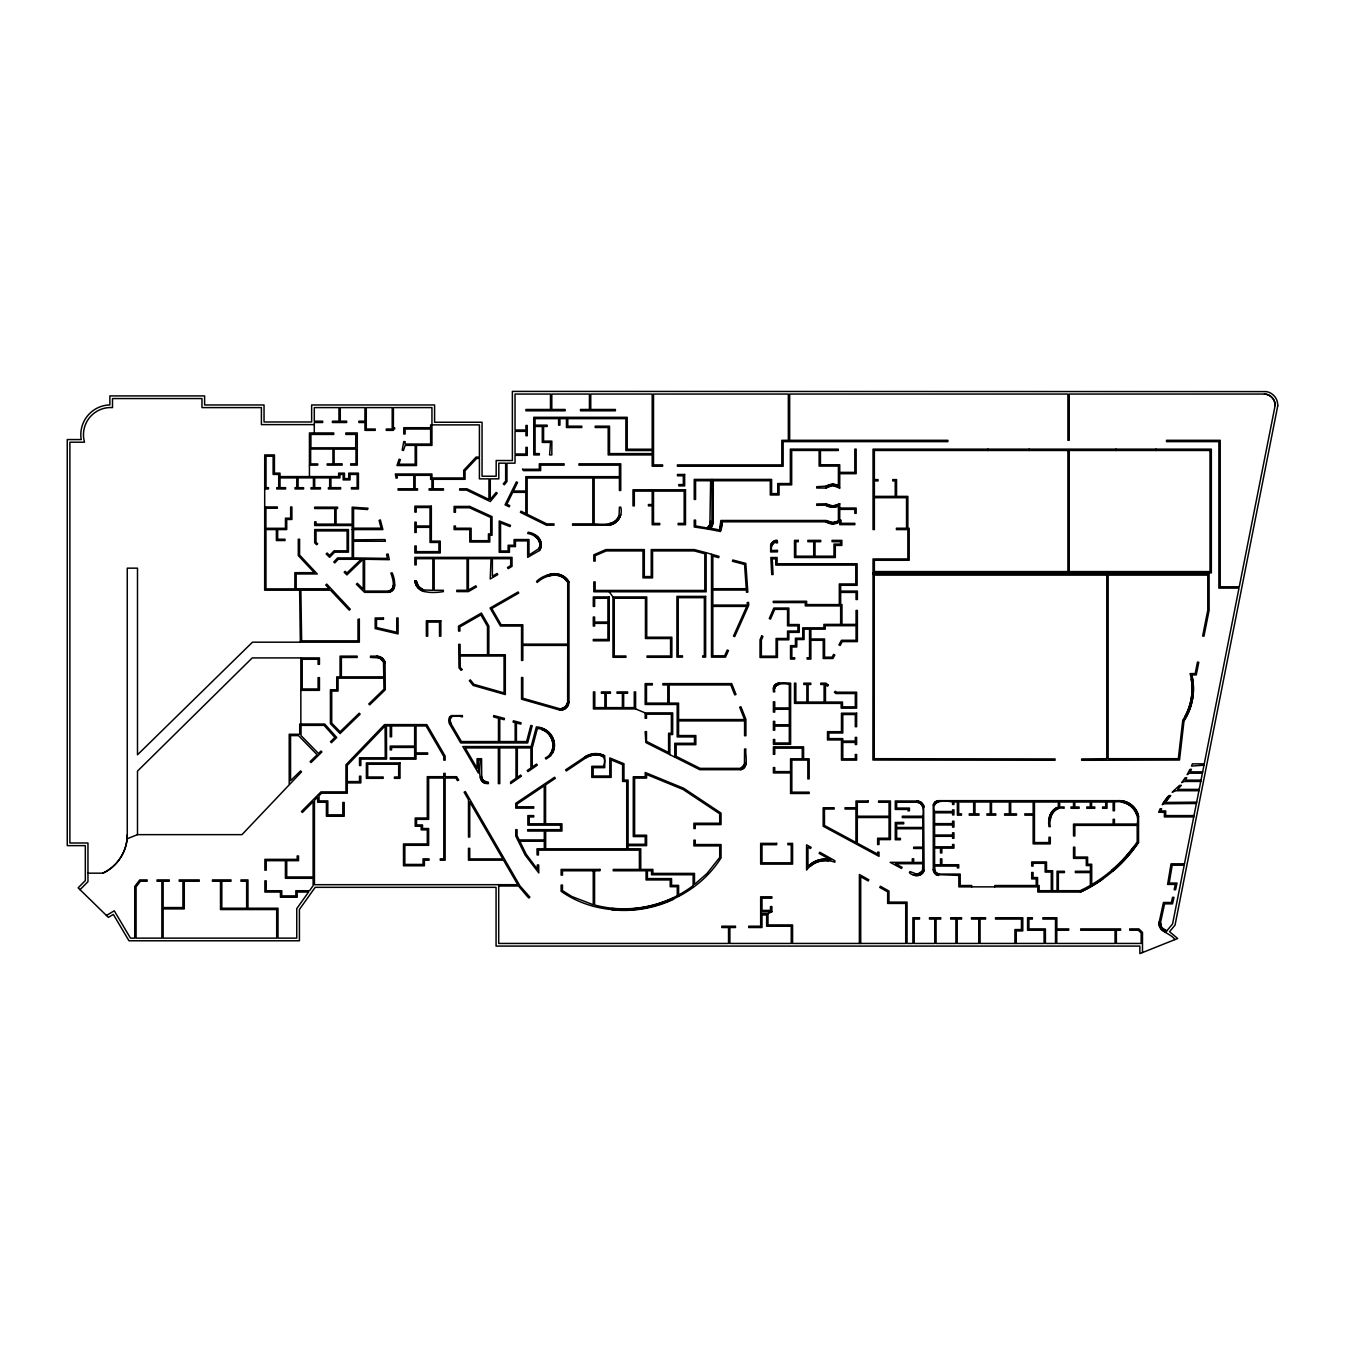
<?xml version="1.0" encoding="UTF-8"?>
<svg xmlns="http://www.w3.org/2000/svg" width="1345" height="1345" viewBox="0 0 1345 1345"><rect width="100%" height="100%" fill="white"/><g stroke="black" fill="none" stroke-linecap="round" stroke-linejoin="round"><path stroke-width="1.5" d="M264.662 506.964L277.339 506.964L277.339 508.242L265.923 508.242L265.923 528.299L285.459 528.299L285.459 518.195L290.638 518.195L290.638 506.964L291.899 506.964L291.899 519.473L286.72 519.473L286.72 529.577L277.675 529.577L277.675 539.244L284.989 539.244L284.989 540.539L276.381 540.539L276.381 529.577L265.957 529.577L265.957 588.891L294.874 588.891L294.874 572.667L314.276 572.667L298.287 555.569L298.287 539.244L299.582 539.244L299.582 555.048L317.269 573.962L296.169 573.962L296.169 588.791L329.239 588.791L325.742 585.058L326.768 584.117L350.255 609.218L349.263 610.159L330.483 590.203L264.662 590.203L264.713 454.929L274.43 454.929L274.43 473.137L280.012 473.137L280.012 476.584L338.637 476.584L338.637 473.137L344.471 473.137L344.471 478.585L348.725 478.585L348.725 473.137L358.442 473.137L358.442 488.958L351.448 488.958L351.448 487.647L357.131 487.647L357.131 474.449L350.053 474.449L350.053 479.896L343.16 479.896L343.16 474.449L339.949 474.449L339.949 477.895L330.92 477.895L330.92 487.647L340.621 487.647L340.621 488.958L328.382 488.958L328.382 487.697L329.659 487.697L329.659 477.862L314.696 477.862L314.696 487.697L320.446 487.697L320.446 488.958L311.014 488.958L311.014 487.697L313.435 487.697L313.435 477.862L298.086 477.862L298.086 487.697L303.566 487.697L303.566 488.958L295.043 488.958L295.043 487.647L296.791 487.647L296.791 477.895L280.012 477.895L280.012 487.647L285.611 487.647L285.611 488.958L276.751 488.958L276.751 487.647L278.701 487.647L278.701 474.432L273.119 474.432L273.119 456.224L266.024 456.224L266.024 487.647L268.479 487.647L268.479 488.958L264.713 488.958M773.409 689.144C773.409 680.587 785.682 683.092 790.625 683.176L790.625 744.323L773.409 744.323L773.409 739.481L774.737 739.481L774.737 742.995L789.313 742.995L789.313 726.132L774.737 726.132L774.737 730.167L773.409 730.167L773.409 721.357L774.737 721.357L774.737 724.77L789.313 724.77L789.313 709.269L774.737 709.269L774.737 712.077L773.409 712.077L773.409 701.821L774.737 701.821L774.737 707.941L789.313 707.941L789.313 684.504C783.883 682.856 772.45 683.26 774.737 691.834L773.409 691.834L773.409 689.144A5.615 5.615 0 0 1 779.024 683.176M1174.874 939.617C1171.024 933.161 1157.238 931.732 1159.255 921.829L1163.459 902.478L1171.428 902.478L1172.537 897.334L1173.95 897.334L1172.537 903.857L1164.568 903.857L1160.617 922.082L1161.592 927.529L1166.771 930.858M839.734 520.179L841.062 520.179L841.062 523.323L854.832 523.323L854.832 524.651L839.734 524.651L839.734 503.82A12.508 12.508 0 0 1 825.78 503.82L816.718 503.971L816.718 505.333L825.426 505.165L832.757 507.284L838.406 506.056L838.406 521.053L832.757 522.6L826.149 520.481L720.87 520.481L719.525 529.947L710.765 528.249L713.237 521.978L713.287 480.737L770.282 480.737L770.282 494.977L779.058 494.977L779.058 484.872L791.684 484.872L791.684 450.44L819.122 450.44L819.122 466.093L838.406 466.093L838.406 485.562A12.239 12.239 0 0 0 826.065 486.167L816.718 486.705L816.718 488.033L825.78 488.033A10.895 10.895 0 0 1 839.734 488.033L839.734 473.692L856.16 473.692L856.16 449.112L854.815 449.112L854.832 472.364L839.734 472.364L839.734 464.765L820.45 464.765L820.45 450.541L838.305 450.491L838.305 449.163L790.356 449.112L790.356 483.544L777.729 483.544L777.729 493.632L771.61 493.632L771.61 479.408L694.239 479.408L694.239 499.432L695.567 499.432L695.567 480.737L710.631 480.737L709.891 524.584L707.251 528.03L695.567 525.912L695.567 520.111L694.239 520.111L694.239 527.005L708.075 529.073A10.289 10.289 0 0 0 711.959 521.019L711.959 479.408M87.963 873.174L102.825 873.174C117.486 866.499 127.388 850.931 127.271 834.841L127.271 568.162L137.493 568.162L137.493 754.797L252.473 642.187L359.334 642.187L359.334 618.935L358.005 619.457L358.005 640.842L301.65 640.842L300.86 590.203M971.746 886.859L971.746 885.514L960.195 885.514L960.195 874.082L938.76 874.082L935.162 871.762L934.607 866.079L957.371 866.079L957.371 867.912L958.733 867.912L958.733 864.734L941.853 864.734L941.853 858.85L940.491 858.85L940.491 864.785L934.607 864.785L934.607 848.09L940.491 848.09L940.491 852.932L941.853 852.932L941.853 848.157L953.941 848.157L953.941 844.492L952.579 844.492L952.579 846.812L934.607 846.812L934.607 836.321L952.579 836.321L952.579 838.288L953.941 838.288L953.941 832.824L952.579 832.824L952.579 835.026L934.607 835.026L934.607 824.989L952.579 824.989L952.579 827.125L953.941 827.125L953.941 821.207L952.579 821.207L952.579 823.628L934.607 823.628L934.607 812.817L952.579 812.817L952.579 814.885L953.941 814.885L953.941 809.875L952.579 809.875L952.579 811.489L934.607 811.489C930.286 799.401 945.854 800.578 952.579 802.007L952.579 804.444L953.941 804.444L953.941 802.007L957.371 802.007L957.371 815.171L961.456 815.171L961.456 813.859L958.682 813.859L958.682 802.007L973.645 802.007L973.645 813.859L969.257 813.859L969.257 815.171L978.975 815.171L978.975 813.859L974.99 813.859L974.99 802.007L990.239 802.007L990.239 813.859L986.961 813.859L986.961 815.171L995.771 815.171L995.771 813.859L991.5 813.859L991.5 802.007L1009.338 802.007L1009.338 813.859L1004.597 813.859L1004.597 815.171L1016.501 815.171L1016.501 813.859L1010.683 813.859L1010.683 802.007L1033.162 802.007L1033.162 813.859L1024.84 813.859L1024.84 815.171L1033.145 815.171L1033.145 843.887L1050.294 843.887L1050.294 837.246L1048.965 837.246L1048.965 842.558L1034.456 842.558L1034.456 802.007L1058.347 802.007L1058.347 806.983C1050.361 809.707 1047.688 819.021 1048.965 826.654L1050.294 826.654C1048.243 818.147 1053.69 805.857 1064.097 808.311L1064.097 806.983L1059.641 806.983L1059.641 802.007L1073.512 802.007L1073.512 806.983L1071.023 806.983L1071.023 808.311L1079.093 808.311L1079.093 806.983L1074.823 806.983L1074.823 802.007L1090.257 802.007L1090.257 806.983L1086.794 806.983L1086.794 808.311L1094.763 808.311L1094.763 806.983L1091.568 806.983L1091.568 802.007L1105.691 802.007L1105.691 806.983L1102.564 806.983L1102.564 808.311L1107.002 808.311L1107.002 802.007L1113.139 802.007L1113.139 810.749L1114.45 810.749L1114.45 802.007C1127.093 799.485 1140.325 810.783 1137.197 824.031L1114.45 824.031L1114.45 819.307L1113.139 819.307L1113.139 824.082L1073.529 824.082L1073.529 835.968L1074.84 835.968L1074.84 825.376L1137.197 825.376L1137.197 841.869C1125.429 859.236 1109.793 873.931 1091.72 884.573L1091.72 864.247L1087.601 864.247L1087.601 857.068L1074.84 857.068L1074.84 847.165L1073.529 847.165L1073.529 858.379L1086.289 858.379L1086.289 865.558L1090.408 865.558L1090.408 871.274L1075.378 871.274L1075.378 872.569L1090.324 872.569L1090.324 885.38L1085.634 887.986L1080.169 890.693L1058.347 890.693L1058.347 872.569L1064.433 872.569L1064.433 871.274L1057.052 871.274L1057.052 890.693L1052.631 890.693L1052.631 870.719L1046.511 870.719L1046.511 861.943L1031.699 861.943L1031.699 866.079L1033.061 866.079L1033.061 863.305L1045.149 863.305L1045.149 872.081L1051.269 872.081L1051.269 890.693L1039.164 890.693L1039.164 885.514L1037.567 885.514L1037.567 877.528L1033.061 877.528L1033.061 872.485L1031.699 872.485L1031.699 878.907L1036.205 878.907L1036.205 885.514L994.796 885.514L994.796 886.859M674.803 757.134L674.803 743.297L694.474 743.297L694.474 736.925L677.191 736.925L677.191 704.477L645.163 704.477L645.163 683.613L652.325 683.613L652.325 684.941L646.491 684.941L646.491 703.116L667.792 703.116L667.792 684.941L662.9 684.941L662.9 683.613L731.697 683.613L736.001 694.423L734.757 694.911L730.789 684.941L669.188 684.941L669.188 703.116L678.569 703.116L678.569 719.558L744.575 719.558L739.666 707.235L740.91 706.747L745.903 719.306L745.903 735.732L744.575 735.732L744.575 720.903L678.569 720.903L678.569 735.547L695.836 735.547L695.836 744.676L676.165 744.676L676.165 756.327L700.089 768.365L740.658 768.365L744.441 764.464L744.575 749.03L745.903 749.03C744.861 754.898 749.501 767.188 740.843 769.693L699.77 769.693L645.852 742.558L645.163 731.613L646.491 731.613L646.491 741.381L668.583 752.511L668.583 733.244L671.374 733.244L671.374 714.195L646.491 714.195L646.491 718.28L645.163 718.28L645.163 712.884L635.597 708.949L593.448 708.949L593.448 691.935L594.793 691.935L594.793 707.621L604.88 707.621L604.88 693.263L601.434 693.263L601.434 691.935L610.428 691.935L610.428 693.263L606.208 693.263L606.208 707.621L622.399 707.621L622.399 693.263L617.019 693.263L617.019 691.935L627.611 691.935L627.611 693.263L623.66 693.263L623.66 707.621L634.268 707.621L634.268 691.935L635.597 691.935L635.597 708.949M352.171 529.577L382.871 529.577L380.349 519.893L379.088 520.448L381.156 528.182L353.567 528.182L353.567 508.545L367.521 509.553L368.009 508.242L352.171 507.166L352.171 524.18L336.082 524.18L336.082 508.477L337.561 508.477L337.561 507.166L314.68 507.166L314.68 508.528L334.754 508.528L334.754 524.13L316.058 524.13L316.058 521.826L314.68 521.826L314.68 525.508L352.171 525.508L352.171 557.923L337.595 557.923L333.795 562.008L334.737 562.933L338.183 559.285L361.2 559.285L346.892 573.02L345.161 571.306L344.202 572.264L346.875 574.92L363.217 559.234L363.217 589.11L357.333 583.31L356.358 584.251L364.579 592.355L387.713 592.355C397.582 591.918 394.791 578.451 392.118 572.836L390.857 573.104C392.656 577.93 396.725 590.472 387.663 591.077L364.579 591.077L364.579 559.251L389.31 559.688L388.1 554.022L386.603 554.308L387.394 558.394L353.5 557.923L353.5 541.262L385.376 541.262L385.006 539.58L353.567 539.866L353.567 529.577M567.64 702.527L567.708 645.415L522.818 645.415L522.818 660.429L521.541 660.429L521.541 626.03L500.407 626.03L490.084 608.041L518.111 591.968L518.75 593.078L491.816 608.512L501.147 624.769L522.818 624.769L522.818 644.137L567.708 644.137L567.708 582.435C561.134 570.919 545.246 574.786 537.176 582.486L536.554 581.393C545.229 573.02 562.227 569.708 568.985 582.066L568.985 701.569L567.825 705.89L564.681 709.05L560.361 710.244L521.541 699.198L521.541 677.527L522.818 677.527L522.818 698.24L560.495 708.949L565.556 706.781L567.64 702.527A7.397 7.397 0 0 1 561.319 708.899M872.922 573.794L1209.105 573.794L1209.105 610.344L1203.96 636.252L1202.649 636L1207.776 610.21L1207.776 575.122L1108.145 575.122L1108.145 758.698L1178.321 758.698L1182.759 720.231C1191.72 706.646 1194.326 689.279 1190.106 673.593L1195.184 673.593L1197.47 662.043L1198.782 662.312L1196.277 674.921L1191.754 674.921A58.608 58.608 0 0 1 1184.037 720.668L1179.515 760.026L1081.632 760.295L1081.649 758.967L1106.784 758.698L1106.784 575.122L874.25 575.122L874.25 758.698L1055.052 758.933L1055.052 760.261L872.922 760.026L873.039 558.948L907.858 558.948L907.858 529.577L896.426 529.577L896.426 528.232L906.53 528.232L906.53 497.7L874.368 497.7L874.368 529.577L873.039 529.577L873.039 449.146L1211.341 449.146L1211.341 572.903L873.039 572.903M314.293 432.955L314.293 422.515L322.699 422.515L322.699 421.187L314.293 421.187L314.293 407.602L338.957 407.602L338.957 421.187L332.434 421.187L332.434 422.515L346.657 422.515L346.657 421.17L340.285 421.17L340.285 407.602L364.949 407.602L364.915 421.17L358.88 421.17L358.88 422.515L364.949 422.515L364.949 430.366L375.221 430.366L375.221 429.038L366.277 429.038L366.277 407.602L392.202 407.602L392.202 429.038L386.284 429.038L386.284 430.366L393.396 430.366L393.396 429.038L394.64 429.038L394.64 427.71L393.396 427.71L393.396 407.602L431.947 407.602L431.947 445.38L416.513 445.38L416.513 465.538L396.977 465.538L399.095 459.217L400.356 459.637L398.826 464.21L415.185 464.21L415.185 445.38L405.164 445.38L403.433 450.525L402.172 450.087L403.769 441.597L405.097 441.597L405.097 444.052L430.619 444.052L430.619 429.038L405.097 429.038L405.097 434.015L403.769 434.015L403.769 427.71L430.619 427.71L430.619 424.885L479.408 424.885L479.408 457.081L476.08 457.081L463.722 470.262L463.722 477.979L431.947 477.979L431.947 473.995L395.363 473.995L396.069 478.164L397.38 477.929L396.943 475.323L413.789 475.323L413.789 488.79L398.103 488.773L398.103 490.118L417.522 490.118L417.522 488.79L415.117 488.79L415.117 475.323L430.619 475.323L430.619 479.375L431.947 479.375L431.947 488.79L429.122 488.79L429.122 490.118L443.446 490.118L443.446 488.79L433.275 488.79L433.275 479.308L465.051 479.308L465.051 470.8L476.651 458.41L479.408 458.41L479.408 478.854L488.958 478.854L488.958 499.415L466.866 488.79L459.687 488.79L459.687 490.118L466.564 490.118L490.286 501.534L497.213 493.212L496.204 492.371L490.286 499.466L490.286 478.854L498.81 478.854L498.81 463.168L505.653 463.168L505.653 481.056L503.265 483.897L504.291 484.755L506.981 481.527L506.981 463.168L515.034 463.168L515.034 455.333L527.257 455.333L527.257 447.347L525.929 447.347L525.929 454.005L515.034 454.005L515.034 431.341L525.929 431.341L525.929 435.746L527.257 435.746L527.257 425.474L525.929 425.474L525.929 430.013L515.034 430.013L515.034 394.051L550.475 394.051L550.475 409.468L525.929 409.468L525.929 410.797L565.152 410.797L565.152 409.468L551.803 409.468L551.803 394.051L589.429 394.051L589.429 409.468L580.502 409.468L580.502 410.797L615.388 410.797L615.388 409.468L590.758 409.468L590.758 394.051L652.191 394.051L652.191 449.213L627.207 449.213L627.207 417.303L533.746 417.303L533.746 454.929L539.328 454.929L539.328 453.601L535.075 453.601L535.075 426.483L542.27 426.483L542.27 442.438L550.508 442.438L549.601 454.929L551.837 454.929L551.837 441.11L543.599 441.11L543.599 426.483L547.163 426.483L547.163 425.154L535.075 425.154L535.075 418.631L558.595 418.631L558.595 425.154L559.923 425.154L559.923 418.631L566.464 418.631L566.464 427.508L581.797 427.508L581.797 426.18L567.792 426.18L567.792 418.631L625.879 418.631L625.879 450.541L652.191 450.541L652.191 453.601L609.52 453.601L609.52 426.18L595.213 426.18L595.213 427.508L608.192 427.508L608.192 454.929L652.191 454.929L652.191 466.227L662.597 466.227L662.597 464.899L653.519 464.899L653.519 394.051L788.338 394.051L788.338 440.303L781.815 440.303L781.815 464.899L677.409 464.899L677.409 466.227L783.143 466.227L783.143 441.631L947.889 441.631L947.889 440.303L789.666 440.303L789.666 394.051L1067.913 394.051L1067.913 440.303L1069.241 440.303L1069.241 394.051L1264.485 394.051C1270.42 394.169 1275.48 399.684 1275.11 405.585L1239.266 586.79L1220.218 586.79L1220.218 440.303L1166.535 440.303L1166.535 441.631L1218.889 441.631L1218.889 588.118L1238.997 588.118L1172.571 923.948L1165.812 932.018A8.558 8.558 0 0 1 1159.255 921.829M770.635 545.7C770.399 542.321 778.385 537.395 777.46 542.876L776.132 542.876C774.468 539.648 769.424 548.188 771.963 550.542L777.46 550.29L777.46 551.87L770.635 551.938L770.635 545.7A6.59 6.59 0 0 1 777.091 540.371M933.262 805.016L935.195 801.889L938.676 800.662L1119.326 800.662C1128.455 800.527 1136.962 807.538 1138.559 816.516L1138.559 842.306C1124.134 863.709 1103.841 881.093 1080.472 892.054L1037.802 892.054L1037.802 886.859L958.851 886.859L958.851 875.427L935.935 874.519L933.262 869.627L933.262 805.016A5.531 5.531 0 0 1 938.676 800.662M619.053 515.723L619.423 507.149L620.751 507.149C623.307 515.858 616.413 525.441 607.335 525.206L572.583 525.206L572.583 523.878L592.826 523.878L592.826 477.996L527.156 477.996L527.156 514.227L546.759 523.878L553.972 523.878L553.972 525.206L546.44 525.206L520.397 512.361L520.969 511.167L525.828 513.571L525.828 492.354L512.697 492.354L506.846 504.207L509.755 505.636L509.167 506.83L505.064 504.812L516.396 481.863L517.573 482.435L513.353 491.026L525.828 491.026L525.828 476.668L619.423 476.668L619.423 465.151L578.972 465.151L578.972 463.823L620.751 463.823L620.751 490.471L619.423 490.471L619.423 477.996L594.154 477.996L594.154 523.878C602.409 524.483 615.556 525.845 619.053 515.723A12.475 12.475 0 0 1 608.713 523.81M539.059 548.541C542.623 540.993 534.705 534.301 527.711 533.494L528.198 532.25C536.722 532.99 544.944 542.338 539.513 550.475L527.66 557.368L527.66 540.875L515.438 540.875L515.438 546.591L509.452 546.591L509.452 552.307L499.214 552.307L499.214 520.935L510.528 525.357L510.041 526.601L500.542 522.886L500.542 550.979L508.124 550.979L508.124 545.263L514.109 545.263L514.109 539.547L528.988 539.547L528.988 555.048L539.059 548.541A9.415 9.415 0 0 0 535.142 536.52M552.509 752.948C558.763 741.314 548.878 727.494 536.386 726.888L531.157 746.542L462.831 746.542L478.383 773.056L478.383 760.059L480.249 760.059C480.165 766.465 476.449 784.236 488.403 783.631L488.403 782.286L483.46 780.756L481.729 777.78L481.577 758.714L477.055 758.714L477.055 768.163L465.185 747.921L498.373 747.921L498.373 783.631L499.752 783.631L499.752 747.921L515.992 747.921L515.992 778.284L510.629 782L510.629 783.631L521.423 776.149L520.666 775.056L517.321 777.376L517.321 747.921L530.905 747.921L530.905 767.978L527.223 770.517L527.98 771.61L537.311 765.154L536.554 764.061L532.233 767.053L532.233 747.921L537.378 728.519C552.122 728.771 559.537 751.166 545.313 757.992L546.07 759.084L550.643 755.924L552.509 752.948A17.552 17.552 0 0 0 542.136 728.334M708.075 529.073L720.332 531.46L722.215 521.81L825.78 521.81A12.508 12.508 0 0 0 839.734 521.81L832.757 523.928L825.78 521.81M449.684 716.868L449.65 724.047L460.713 742.944L527.643 742.944L532.2 725.779L530.871 725.426L526.584 741.549L516.413 741.549L516.413 722.971L520.75 724.114L521.087 722.837L513.42 720.785L513.084 722.08L515.152 722.635L515.152 741.549L499.768 741.549L499.768 718.549L504.14 719.709L504.476 718.415L493.75 715.574L493.581 716.902L498.474 718.196L498.474 741.549L461.436 741.549L451.147 724.013C447.431 715.473 454.459 714.851 462.411 716.902L462.411 715.574L451.332 715.607L449.684 716.868A8.322 8.322 0 0 0 449.65 724.047M922.519 870.904L922.804 863.709L895.434 863.709L902.125 867.323L901.52 868.45L890.171 862.347L912.297 862.347L912.297 858.799L913.675 858.799L913.675 862.431L922.804 862.431L922.804 848.46L913.675 848.46L913.675 847.165L922.804 847.165L922.804 828.739L896.661 828.739L896.661 838.372L900.377 838.372L900.377 839.751L895.282 839.751L895.282 822.467L903.705 822.383L903.705 823.829L896.661 823.829L896.661 827.478L922.804 827.478L922.804 817.592L902.327 817.592L902.327 816.213L922.804 816.23C923.965 811.405 923.712 802.259 916.786 802.259L896.661 802.259L896.661 808.076L909.422 808.076L909.422 810.867L908.043 810.867L908.043 809.438L895.282 809.438L895.282 800.981L917.677 801.032L920.871 802.192L923.595 805.436L924.099 870.484C922.048 876.822 913.625 876.789 909.354 872.686L909.96 871.56L917.34 874.351L922.519 870.904A6.406 6.406 0 0 1 914.617 873.981M1196.663 802.158L1165.207 802.444L1170.654 795.584L1168.855 795.584L1162.248 804.713L1164.333 803.789L1196.411 803.486M1184.037 720.668C1192.729 707.319 1195.571 690.388 1191.754 674.921M289.209 783.849L289.209 734.269L299.716 734.269L299.716 724.03L324.7 724.03L336.738 737.514L331.425 742.709L330.5 741.751L334.888 737.463L324.111 725.375L301.045 725.375L301.045 735.614L318.462 753.469L320.984 751.014L321.909 751.973L311.048 762.581L310.107 761.623L317.168 754.747L298.506 735.614L290.554 735.614L290.554 780.688L300.591 770.904L301.515 771.862L241.982 834.64L137.493 834.64L127.069 838.826M80.028 889.701L87.963 881.681L87.963 842.996L69.89 842.996L69.89 442.202L84.516 442.202A27.203 27.203 0 0 1 112.509 407.602L112.509 398.557L201.969 398.557L201.969 407.602L261.401 407.602L261.401 424.616L314.293 424.616M807.958 866.668A22.932 22.932 0 0 1 830.756 859.926L819.122 853.386L819.761 852.226L834.875 860.716L834.875 862.229C824.888 858.362 812.985 861.304 806.563 870.047L806.563 844.828L811.136 847.384L810.48 848.544L807.958 847.131L807.958 866.668C813.086 860.968 821.173 858.177 828.722 859.489M693.112 885.632C665.523 906.715 628.115 914.129 594.574 904.966L594.574 870.77M825.78 488.033L832.757 485.495L839.734 488.033M707.083 528.148L707.251 528.03A8.978 8.978 0 0 0 710.631 521.003M593.246 870.77L593.246 904.697L571.877 896.543L562.462 890.592L562.462 885.06L561.117 885.06L561.117 891.315C611.841 926.772 688.22 909.96 721.038 857.891L721.038 844.542L695.247 844.542L695.247 840.171L693.902 840.171L693.902 845.887L719.709 845.887L719.709 857.438L706.915 873.577L694.491 884.405L694.491 873.393L652.88 873.393L652.88 869.408L640.758 869.408L640.758 848.796L628.098 848.796L628.098 845.635L646.592 845.635L646.592 835.211L634.621 835.211L634.621 778.099L646.592 778.099L646.592 774.485L683.109 789.481L719.709 813.809L719.709 823.241L693.902 823.241L693.902 828.537L695.247 828.537L695.247 824.603L721.038 824.603L721.038 813.103L683.731 788.288L645.23 772.484L645.23 776.754L633.276 776.754L633.276 836.573L645.23 836.573L645.23 844.273L628.081 844.273L628.081 780.066L623.962 780.066L623.962 763.741L609.789 757.924L609.789 776.031L593.162 776.031L593.162 767.659L604.729 767.659L604.729 755.789L598.559 753.772L593.229 753.721L586.47 755.924L565.589 769.861L566.329 770.971L585.663 757.975C592.607 753.435 609.319 751.989 603.367 766.297L591.8 766.297L591.8 777.393L611.134 777.393L611.134 759.908L622.601 764.632L622.601 781.428L626.72 781.428L626.72 848.796L545.666 848.796L545.666 831.042L561.924 831.042L561.924 823.796L529.224 823.796L529.224 816.953L533.73 816.953L533.73 815.591L527.862 815.591L527.862 825.158L560.562 825.158L560.562 829.68L527.711 829.68L527.711 831.042L544.288 831.042L544.288 848.796L536.991 848.796L537.109 854.966L538.471 854.932L538.37 850.158L639.396 850.158L639.396 869.425L613.27 869.425L613.27 870.77L646.071 870.77L646.071 879.933L670.213 879.933L670.213 886.708L677.258 886.708L677.258 895.551M839.734 503.82L832.757 505.939L825.78 503.82M106.423 915.457L114.275 910.817L130.465 938.137L134.735 938.137L134.735 886.456L139.762 879.916L147.126 879.916L147.126 881.244L140.418 881.244L136.08 886.91L136.08 938.137L161.871 938.137L161.871 881.244L157.046 881.244L157.046 879.916L169.235 879.916L169.235 881.244L163.132 881.244L163.132 907.556L182.937 907.556L182.937 881.244L179.238 881.244L179.238 879.916L199.228 879.916L199.228 881.244L184.282 881.244L184.282 908.901L163.132 908.901L163.132 938.137L276.683 938.137L276.683 909.556L220.496 909.556L220.496 881.244L212.46 881.244L212.46 879.916L231.004 879.916L231.004 881.244L221.824 881.244L221.824 908.228L246.639 908.228L246.639 881.244L240.957 881.244L240.957 879.916L247.968 879.916L247.968 908.228L278.012 908.228L278.012 938.137L296.757 938.137L296.757 908.632L308.56 892.054L297.195 892.054L297.195 897.233L280.433 897.233L280.433 892.054L264.881 892.054L264.881 880.84L266.209 880.84L266.209 890.726L281.761 890.726L281.761 895.904L295.85 895.904L295.85 890.726L309.518 890.726L313.116 885.666L313.116 878.302L285.409 878.302L285.409 860.682L266.209 860.682L266.209 870.198L264.881 870.198L264.881 859.354L297.195 859.354L297.195 855.958L298.523 855.958L298.523 860.682L286.737 860.682L286.737 876.974L313.116 876.974L313.116 801.67L302.406 812.464L301.465 811.523L320.951 791.886L345.951 791.886L345.951 764.767L384.535 724.602L426.819 724.602L445.128 756.092L445.128 760.16L443.8 760.16L443.8 756.462L426.046 725.947L416.042 725.947L416.042 752.897L427.609 752.897L427.609 754.259L416.008 754.259L416.008 759.168L390.218 759.168L390.218 757.823L414.647 757.823L414.647 747.433L391.58 747.433L391.58 749.905L390.218 749.905L390.218 746.088L414.647 746.088L414.647 725.947L391.58 725.947L391.58 736.791L390.218 736.791L390.218 725.947L386.435 725.947L386.57 759.118L360.83 759.118L360.83 765.524L359.502 765.524L359.502 757.79L385.242 757.79L385.107 725.947L347.279 765.305L347.279 781.579L359.502 781.579L359.502 776.199L360.83 776.199L360.83 782.908L347.279 782.908L347.279 793.214L321.505 793.214L319.034 795.719L319.034 800.897L327.81 800.897L327.81 814.851L342.824 814.851L342.824 802.461L344.202 802.461L344.202 816.247L326.415 816.247L326.415 802.276L317.639 802.276L317.639 797.114L314.444 800.325L314.444 884.691L517.758 884.691L503.534 860.178L468.48 860.178L468.48 848.342L469.741 848.342L469.741 858.917L502.811 858.917L469.741 801.889L469.741 837.044L468.48 837.044L468.48 799.703L464.143 792.222L465.303 791.549L520.011 885.952L529.863 897.098L528.938 898.056L527.509 896.678L518.497 886.002L498.709 886.002M826.065 486.167L832.757 484.166L838.406 485.562M760.665 913.608L767.978 913.608L771.879 911.776L771.879 906.547L770.5 906.547L770.5 910.397L761.993 910.397L761.993 898.174L771.879 898.174L771.879 896.796L760.665 896.796L760.665 926.201L748.728 926.201L748.728 927.529L761.993 927.529L761.993 914.953L766.65 914.953L766.65 926.251L791.247 926.251L791.247 943.45L729.881 943.45L729.881 927.529L735.48 927.529L735.48 926.201L721.811 926.201L721.811 927.529L728.536 927.529L728.536 943.45L498.709 943.45L498.709 884.691M309.434 465.118L317.739 465.118L317.739 463.907L310.645 463.907L310.645 449.045L332.938 449.045L332.938 463.907L327.171 463.907L327.171 465.118L342.101 465.118L342.101 463.823L334.148 463.823L334.098 449.129L356.005 449.129L356.005 463.823L350.709 463.823L350.709 465.118L357.282 465.118L357.282 432.955L345.833 432.955L345.833 434.435L355.803 434.435L355.668 447.835L310.914 447.835L310.914 434.435L333.728 434.435L333.728 432.955L309.434 432.955L309.434 476.584M839.734 508.04L856.16 508.04L856.16 513.336L854.832 513.336L854.832 509.368L839.734 509.368M414.933 580.771L416.261 580.771A11.096 11.096 0 0 0 423.406 589.951L432.838 590.287L432.838 558.696L416.193 558.696L416.193 564.9L414.865 564.9L414.865 557.368L512.025 557.368L512.025 566.396L508.141 568.649L507.485 567.489L510.696 565.623L510.696 558.696L492.388 558.696L492.388 576.215L497.129 573.474L497.784 574.618L490.202 579.006L491.059 558.696L468.396 558.696L468.396 590.068L475.811 585.798L476.466 586.941L468.396 591.615L456.812 591.615L456.812 590.287L467.051 590.287L467.051 558.696L434.183 558.696L434.183 590.287L443.346 590.287L443.346 591.615C433.813 593.078 416.395 594.355 414.933 580.922A12.441 12.441 0 0 0 424.247 591.615M612.967 596.945L646.743 596.945L646.743 637.227L671.861 637.227L671.861 657.301L647.079 657.301L647.079 656.007L670.567 656.007L670.567 638.522L645.449 638.522L645.449 598.239L614.261 598.239L614.261 656.007L625.913 656.007L625.913 657.301L612.967 657.301L612.967 596.945L609.184 591.783M376.886 656.141L370.48 656.141L370.48 657.453L379.34 657.89L383.493 661.757L383.964 689.228L368.782 703.956L369.673 704.898L385.275 689.783L385.04 662.16L382.35 658.125L376.886 656.141A8.524 8.524 0 0 1 385.275 663.119M383.964 676.854L341.378 676.854L341.378 657.453L357.148 657.453L357.148 656.141L340.066 656.141L340.066 676.888L336.738 676.888L336.738 689.783L330.416 689.783L330.416 723.677L340.066 733.58L360.141 714.145L359.233 713.203L340.1 731.73L331.727 723.156L331.727 691.078L338.049 691.078L338.049 678.183L383.964 678.183M300.843 690.338L319.454 690.338L319.454 677.628L318.092 677.628L318.092 688.976L302.205 688.976L302.205 659.269L318.092 659.269L318.092 664.329L319.454 664.329L319.454 657.907L252.255 657.907L137.493 771.105L137.493 834.64M645.163 712.884L672.668 712.884L672.668 734.555L669.877 734.555L669.877 754.646M1204.246 763.859L1192.41 763.859L1191.485 766.078L1203.977 765.187M1202.665 771.862L1190.19 771.862L1191.451 769.34L1189.972 769.34L1187.131 774.653L1189.484 773.19L1202.396 773.19M1201.018 780.134L1185.18 780.134L1186.794 777.713L1185.214 777.713L1181.734 782.622L1184.256 781.462L1200.766 781.462M1199.185 789.397L1177.615 789.397L1181.28 785.346L1179.464 785.413L1172.151 792.222L1175.883 790.725L1198.933 790.725M1194.007 815.591L1165.695 815.591L1165.695 810.934L1160.634 810.934L1161.626 808.732L1160.163 808.732L1158.65 812.279L1164.366 812.279L1164.366 816.919L1193.755 816.919M857.303 816.23L889.062 816.23L889.062 802.259L878.588 802.259L878.588 800.981L890.44 800.981L890.44 839.616L879.008 839.616L879.008 844.525L877.629 844.525L877.629 838.221L889.062 838.221L889.062 817.525L857.303 817.525M544.288 839.936L519.17 839.936L517.085 835.733L517.085 829.68L515.757 829.68L515.757 836.035L525.138 855.05L538.807 872.939L538.672 864.936L537.311 864.953L537.361 869.189L526.265 854.344L519.809 841.23L544.288 841.23M1184.474 863.826L1171.041 863.826L1167.611 884.422L1175.311 884.422L1174.168 889.751L1175.58 889.751L1177.026 883.043L1169.225 883.043L1172.201 865.205L1184.205 865.205M760.614 911.776L771.879 911.776M706.142 552.694L694.306 549.584L651.232 549.584L651.232 576.568L644.322 576.568L644.322 549.584L605.906 549.584L593.817 554.829L593.817 561.084L595.146 561.084L595.146 555.704L606.192 550.912L642.994 550.912L642.994 577.896L652.56 577.896L652.56 550.912L694.138 550.912L704.814 553.72L704.814 590.455L595.146 590.455L595.146 581.914L593.817 581.914L593.817 591.783L706.142 591.783L706.142 552.694L719.003 556.359L718.667 557.654L712.833 556.107L712.833 588.723L746.256 588.723L744.558 564.463L732.453 561.268L732.806 559.991L745.819 563.42L747.837 592.153L746.509 592.237L746.357 590.051L712.833 590.051L712.833 605.082L747.332 605.082L747.232 602.526L748.543 602.425L748.745 605.183L734.689 636.622L733.479 636.084L746.744 606.41L712.833 606.41L712.833 655.822L724.652 655.822L727.241 650.005L728.469 650.543L725.51 657.133L711.505 657.15L711.505 554.392M423.406 589.951L418.53 586.37L416.261 580.771M299.632 590.203L300.338 642.187M1155.994 449.146L1155.994 450.474M1142.493 952.546L1142.493 932.421L1138.862 928.907L1129.733 928.907L1129.733 930.236L1138.324 930.236L1141.165 932.976L1141.165 943.45L1116.367 943.45L1116.367 930.236L1120.62 930.236L1120.62 928.907L1080.707 928.907L1080.707 930.236L1115.055 930.236L1115.055 943.45L1056.783 943.45L1056.783 930.236L1068.703 930.236L1068.703 928.907L1056.851 928.907L1056.851 917.744L1042.879 917.744L1042.879 919.072L1055.506 919.072L1055.506 943.45L1045.401 943.45L1045.401 928.891L1028.925 928.891L1028.925 919.072L1032.388 919.072L1032.388 917.744L1027.58 917.744L1027.58 930.236L1044.073 930.236L1044.073 943.45L980.068 943.45L980.068 919.072L985.582 919.072L985.582 917.744L971.494 917.744L971.494 919.072L978.756 919.072L978.756 943.45L957.203 943.45L957.203 919.072L961.574 919.072L961.574 917.744L950.68 917.744L950.68 919.072L955.908 919.072L955.908 943.45L936.086 943.45L936.086 919.072L940.743 919.072L940.743 917.744L929.479 917.744L929.479 919.072L934.741 919.072L934.741 943.45L914.213 943.45L914.213 919.072L919.526 919.072L919.526 917.744L912.885 917.744L912.885 943.45L907.051 943.45L907.051 902.108L888.978 902.108L888.978 891.079L880.403 886.271L879.748 887.431L887.65 891.853L887.65 903.437L905.723 903.437L905.723 943.45L792.575 943.45L792.575 924.923L767.978 924.923L767.978 913.608M1116.081 449.146L1116.081 450.474M1029.177 449.146L1029.177 450.474M1016.265 943.45L1016.265 930.908L1022.788 930.908L1022.788 917.744L995.519 917.744L995.519 919.072L1021.443 919.072L1021.443 929.563L1014.92 929.563L1014.92 943.45M987.886 449.146L987.886 450.474M860.716 943.45L860.716 876.738L868.197 880.941L868.853 879.781L859.388 874.469L859.388 943.45M693.112 887.381L693.129 874.754L651.535 874.754L651.535 870.77L647.416 870.77L647.416 878.588L671.558 878.588L671.558 885.363L678.603 885.363L678.603 896.308M545.566 823.796L545.566 784.908L555.317 778.351L554.577 777.259L515.757 803.335L515.757 808.143L533.73 808.143L533.73 806.781L517.085 806.781L517.085 804.041L544.237 785.799L544.237 823.796M488.84 654.746L488.84 626.03L481.392 613.034L458.511 626.165L458.561 631.074L459.906 631.057L459.855 626.938L480.888 614.884L487.495 626.383L487.495 654.746M300.843 657.907L300.843 724.03M745.903 763.304A6.557 6.557 0 0 1 740.843 769.693M744.542 763.893A5.229 5.229 0 0 1 741.095 768.23M673.105 898.006A114.611 114.611 0 0 1 611.857 908.43M451.147 724.013A6.994 6.994 0 0 1 450.878 717.457M673.677 899.217A115.939 115.939 0 0 1 611.723 909.758M774.737 688.489A4.287 4.287 0 0 1 778.436 684.555M917.525 802.309A6.103 6.103 0 0 1 922.67 806.613M916.819 800.981A7.381 7.381 0 0 1 924.099 807.067M924.099 870.484A7.7 7.7 0 0 1 913.171 874.738M938.676 875.427A5.817 5.817 0 0 1 933.262 869.627M1119.326 800.662A19.603 19.603 0 0 1 1138.559 816.516M1138.559 842.306A143.596 143.596 0 0 1 1112.887 871.123M1102.732 879.058A143.596 143.596 0 0 1 1080.472 892.054M934.708 804.848A4.186 4.186 0 0 1 938.205 802.04M1049.05 819.055A14.392 14.392 0 0 1 1056.834 807.672M1050.294 820.484A13.063 13.063 0 0 1 1058.616 808.311M1121.411 802.124A18.242 18.242 0 0 1 1136.71 814.751M1133.751 846.762A142.234 142.234 0 0 1 1112.012 870.08M938.76 874.082A4.455 4.455 0 0 1 934.657 870.181M1163.206 803.083A53.397 53.397 0 0 1 1167.729 796.862M1165.695 801.687A52.068 52.068 0 0 1 1170.402 795.837M585.663 757.975A18.057 18.057 0 0 1 603.148 756.478M584.941 756.848A19.368 19.368 0 0 1 603.686 755.268M810.362 866.23A21.537 21.537 0 0 1 828.486 860.867M541.732 729.612A16.224 16.224 0 0 1 549.668 754.982M485.495 783.412A7.313 7.313 0 0 1 480.283 777.259M486.537 782.286A5.968 5.968 0 0 1 481.577 776.401M1191.25 679.04A57.28 57.28 0 0 1 1184.928 716.616M1165.207 930.404A7.179 7.179 0 0 1 1160.466 923.057M377.726 657.503A7.229 7.229 0 0 1 383.796 662.547M772.097 545.364A5.245 5.245 0 0 1 775.897 541.833M568.985 701.569A8.675 8.675 0 0 1 560.361 710.244M1264.485 394.051A11.096 11.096 0 0 1 1275.11 405.585M548.592 576.114A15.484 15.484 0 0 1 566.766 581.006M546.137 575.895A16.745 16.745 0 0 1 568.985 582.066M713.287 521.053A11.601 11.601 0 0 1 710.883 528.081M534.385 534.671A10.743 10.743 0 0 1 539.513 550.475M720.903 522.633A20.511 20.511 0 0 1 719.709 529.476M838.053 521.272A11.18 11.18 0 0 1 827.461 521.272M838.069 506.208A13.837 13.837 0 0 1 826.2 505.636M722.215 521.81A21.839 21.839 0 0 1 720.332 531.46M620.751 514.731A13.82 13.82 0 0 1 607.335 525.206M394.556 584.218A6.944 6.944 0 0 1 387.713 592.355M393.362 585.327A5.649 5.649 0 0 1 388.604 590.993M127.271 834.841A42.3 42.3 0 0 1 102.825 873.174M1277.75 405.82L1175.042 925.125L1169.528 931.681L1177.665 938.507L1139.854 953.605L1139.854 946.09L496.07 946.09L496.07 887.33L315.167 887.33L299.414 909.472L299.414 940.777L128.969 940.777L113.35 914.432L108.39 917.374L78.144 887.851L85.323 880.588L85.323 845.635L67.25 845.635L67.25 439.563L81.288 439.563L81.019 438.268A29.842 29.842 0 0 1 107.936 405.013L109.87 404.996L109.87 395.918L204.608 395.918L204.608 404.963L264.04 404.963L264.04 421.977L311.653 421.977L311.653 404.963L434.586 404.963L434.586 422.246L482.048 422.246L482.048 476.214L496.171 476.214L496.171 460.528L512.378 460.528L512.378 391.395L1266.385 391.597A13.736 13.736 0 0 1 1277.7 403.904L1277.75 405.82M761.69 635.95L760.026 639.817L760.026 657.503L777.427 657.503L777.427 639.817L788.859 639.817L788.859 632.369L799.233 632.369L799.233 624.534L788.859 624.534L788.859 608.041L773.846 608.041L769.273 618.566L770.483 619.087L774.72 609.369L787.531 609.369L787.531 625.862L797.904 625.862L797.904 631.04L787.531 631.04L787.531 638.488L776.099 638.488L776.099 656.175L761.354 656.175L761.354 640.086L762.918 636.488L761.69 635.95M522.583 469.287L523.407 470.615L540.656 470.615L540.656 465.151L564.127 465.151L564.127 463.823L539.328 463.823L539.328 469.287L522.583 469.287M833.631 654.477L832.135 657.184L824.552 657.184L824.552 638.976L810.867 638.976L810.867 629.174L825.225 629.174L825.225 625.711L856.059 625.711L856.059 640.287L841.466 640.287L838.944 644.843L840.121 645.482L842.239 641.615L857.387 641.615L857.387 610.445L856.059 610.445L856.059 624.383L841.97 624.383L841.97 604.544L840.642 604.544L840.642 592.422L856.059 592.422L856.059 599.517L857.387 599.517L857.387 591.094L840.642 591.094L840.642 585.294L857.118 585.294L857.118 563.757L777.091 563.757L777.091 557.519L770.819 557.519L771.761 574.567L773.089 574.483L772.232 558.847L775.762 558.847L775.762 565.102L855.79 565.102L855.79 583.965L839.314 583.965L839.314 604.577L806.613 604.577L806.613 601.249L773.257 601.333L773.325 602.577L805.285 602.577L805.285 605.906L840.642 605.906L840.642 624.383L823.897 624.383L823.897 627.829L802.746 627.829L802.746 638.202L795.433 638.202L795.433 645.65L790.524 645.65L790.524 659.084L794.676 659.084L794.676 657.739L791.852 657.739L791.852 646.979L796.778 646.979L796.778 639.531L804.075 639.531L804.075 629.174L809.539 629.174L809.539 657.739L807.134 657.739L807.134 659.084L810.867 659.084L810.867 640.304L823.224 640.304L823.224 658.512L832.925 658.512L834.791 655.116L833.631 654.477M828.285 685.193L827.427 686.202L825.46 684.504L825.46 702.056L842.491 702.056L842.491 706.848L855.302 706.848L855.302 693.532L835.934 693.532L834.438 692.255L835.312 691.246L836.422 692.204L856.63 692.204L856.63 708.176L841.163 708.176L841.163 703.385L794.508 703.385L794.508 683.176L795.837 683.176L795.837 702.056L806.865 702.056L806.865 684.504L803.822 684.504L803.822 683.176L810.783 683.176L810.783 684.504L808.126 684.504L808.126 702.056L824.098 702.056L824.098 684.504L820.769 684.504L820.769 683.176L825.948 683.176L828.285 685.193M317.554 543.75L316.63 544.708L314.68 542.825L314.68 529.577L348.456 529.577L348.456 552.173L334.619 552.173L329.626 557.318L326.179 553.972L327.104 552.997L329.592 555.418L334.064 550.828L347.111 550.828L347.111 530.905L316.025 530.905L316.025 542.254L317.554 543.75M461.991 669.524L460.999 670.314L458.998 667.826L458.712 644.356L460.057 644.339L460.141 654.746L505.316 654.746L505.316 694.575L473.154 685.429L469.338 680.671L470.33 679.881L473.894 684.319L504.056 692.894L504.056 656.024L460.125 656.024L460.259 667.372L461.991 669.524M458.595 779.999L457.451 780.672L455.921 778.032L445.128 778.032L445.128 860.195L440.269 860.195L440.269 858.85L443.8 858.85L443.8 778.032L428.635 778.032L428.635 819.357L416.546 819.357L416.546 824.939L422.515 824.939L422.515 828.52L428.635 828.52L428.635 845.299L404.845 845.299L404.845 864.431L423.053 864.431L423.053 858.85L429.021 858.85L429.021 860.195L424.398 860.195L424.398 865.777L403.5 865.777L403.5 843.954L427.29 843.954L427.29 829.865L421.187 829.865L421.187 826.267L415.202 826.267L415.202 818.012L427.29 818.012L427.29 776.687L443.8 776.687L443.8 773.392L445.128 773.392L445.128 776.687L456.678 776.704L458.595 779.999M774.737 746.845L773.409 746.862L773.409 754.31L774.737 754.31L774.737 748.173L802.259 748.173L802.259 758.799L790.557 758.799L790.557 771.61L774.737 771.61L774.737 767.558L773.409 767.558L773.409 772.938L790.557 772.938L790.557 793.5L809.169 793.5L809.169 792.171L791.835 792.171L791.835 760.076L807.841 760.076L807.841 778.889L809.169 778.889L809.169 758.799L803.587 758.799L803.587 746.845L774.737 746.845M1067.913 450.474L874.368 450.474L874.368 479.593L878.033 479.593L878.033 480.922L874.368 480.922L874.368 496.372L895.232 496.372L895.232 480.922L892.761 480.922L892.761 479.593L896.56 479.593L896.56 496.372L907.858 496.372L907.858 528.232L909.186 528.232L909.186 560.277L874.368 560.277L874.368 571.575L1067.913 571.575L1067.913 450.474M1210.012 450.474L1069.241 450.474L1069.241 571.575L1210.012 571.575L1210.012 450.474M684.655 474.466L677.476 474.466L677.476 475.794L683.327 475.794L683.327 484.57L678.821 484.57L678.821 485.898L684.655 485.898L684.655 474.466M685.496 489.782L632.991 489.782L632.991 505.871L634.319 505.871L634.319 491.11L652.191 491.11L652.191 504.526L648.441 504.526L648.441 505.871L652.191 505.871L652.191 524.735L659.722 524.735L659.722 523.407L653.519 523.407L653.519 491.11L684.168 491.11L684.168 523.407L678.149 523.407L678.149 524.735L685.496 524.735L685.496 489.782M431.341 506.174L414.865 506.174L414.865 512.109L416.193 512.109L416.193 507.502L430.013 507.502L430.013 526.013L416.193 526.013L416.193 522.179L414.865 522.179L414.865 532.452L416.193 532.452L416.193 527.341L430.013 527.341L430.013 542.455L438.924 542.455L438.924 551.635L416.193 551.635L416.193 545.969L414.865 545.969L414.865 552.963L440.252 552.963L440.252 541.127L431.341 541.127L431.341 506.174M469.792 506.443L454.106 506.443L454.106 512.26L455.434 512.26L455.434 507.771L469.489 507.771L490.69 517.489L490.69 533.915L488.437 533.915L488.437 540.69L471.12 540.69L471.12 528.232L455.434 528.232L455.434 526.013L454.106 526.013L454.106 529.577L469.792 529.577L469.792 542.018L489.765 542.018L489.765 535.243L492.035 535.243L492.035 516.631L469.792 506.443M798.241 540.371L794.508 540.371L794.508 557.519L835.312 557.519L835.312 545.414L841.836 545.414L841.836 540.371L832.051 540.371L832.051 541.699L840.507 541.699L840.507 544.086L833.984 544.086L833.984 556.191L815.036 556.191L815.036 541.699L820.736 541.699L820.736 540.371L807.857 540.371L807.857 541.699L813.708 541.699L813.708 556.191L795.837 556.191L795.837 541.699L798.241 541.699L798.241 540.371M705.637 596.39L676.922 596.39L676.922 657.133L682.47 657.133L682.47 655.839L678.216 655.839L678.216 597.684L704.343 597.684L704.343 655.839L702.678 655.839L702.678 657.133L705.637 657.133L705.637 596.39M609.251 596.928L593.296 596.928L593.296 606.41L594.625 606.41L594.625 598.256L607.923 598.256L607.923 622.046L594.625 622.046L594.625 617.052L593.296 617.052L593.296 626.03L594.625 626.03L594.625 623.374L607.923 623.374L607.923 639.463L593.296 639.463L593.296 640.792L609.251 640.792L609.251 596.928M383.459 617.977L375.171 617.977L375.171 628.569L398.086 633.932L398.086 617.977L396.758 617.977L396.758 632.251L376.499 627.51L376.499 619.305L383.459 619.305L383.459 617.977M440.841 620.768L426.365 620.768L426.365 636.185L427.693 636.185L427.693 622.096L439.512 622.096L439.512 636.185L440.841 636.185L440.841 620.768M856.63 713.203L841.466 713.203L841.466 731.68L827.511 731.68L827.511 739.935L841.466 739.935L841.466 760.127L856.63 760.127L856.63 754.495L855.302 754.495L855.302 758.799L842.794 758.799L842.794 742.44L855.302 742.44L855.302 744.525L856.63 744.525L856.63 737.396L855.302 737.396L855.302 741.061L842.794 741.061L842.794 738.607L828.839 738.607L828.839 733.008L842.794 733.008L842.794 714.531L855.302 714.531L855.302 726.703L856.63 726.703L856.63 713.203M400.003 762.918L366.378 762.918L366.378 778.335L383.19 778.335L383.19 777.006L367.706 777.006L367.706 764.246L398.675 764.246L398.675 777.006L394.438 777.006L394.438 778.335L400.003 778.335L400.003 762.918M868.13 800.981L856.008 800.981L856.008 807.757L845.03 807.757L845.03 809.034L855.924 809.034L855.924 842.424L824.468 825.46L824.468 809.034L834.152 809.034L834.152 807.757L823.174 807.757L823.174 826.233L879.008 856.328L879.008 852.142L877.629 852.142L877.629 854.125L857.303 843.164L857.303 802.259L868.13 802.259L868.13 800.981M776.62 843.382L760.665 843.382L760.665 864.129L792.575 864.129L792.575 843.382L787.884 843.382L787.884 844.71L791.247 844.71L791.247 862.801L761.993 862.801L761.993 844.71L776.62 844.71L776.62 843.382M600.005 869.425L561.117 869.425L561.117 875.124L562.462 875.124L562.462 870.77L600.005 870.77L600.005 869.425"/></g></svg>
